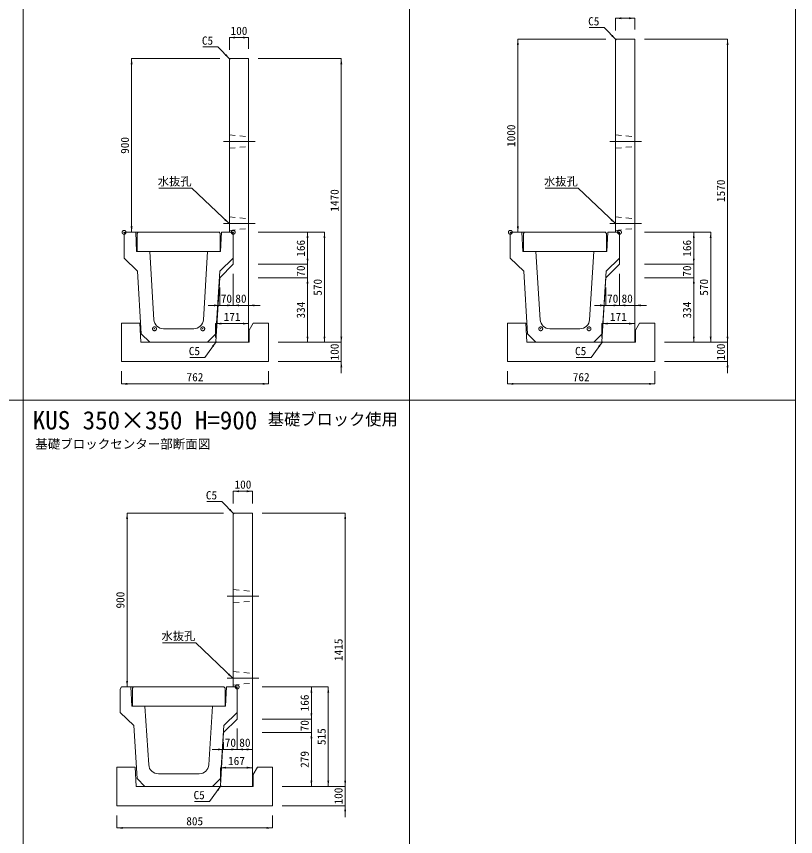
# Model space of a CAD drawing. Units: millimetres at full size, sheet at 1:40. Extents: x 86 to 35886, y -15691 to 10257.
# Drawn here: x 13252 to 17286, y -8851 to -4602 of the extents above; entities that cross this region are included whole.
import ezdxf
from ezdxf.enums import TextEntityAlignment as Align

# ---------------------------------------------------------------- set-up
doc = ezdxf.new("R2010")
doc.units = ezdxf.units.MM
doc.header["$LTSCALE"] = 40
doc.header["$PDMODE"] = 32
doc.header["$PDSIZE"] = 20
doc.linetypes.add('USER1', pattern=[28.575, 19.05, -3.175, 3.175, -3.175])
doc.linetypes.add('USER2', pattern=[1.35, 0.75, -0.6])
for name, color, linetype, lineweight in [('0_2', 7, 'USER1', 5), ('パネックスKUS', 2, 'Continuous', 20), ('図枠', 5, 'Continuous', 13), ('基礎ブロック', 2, 'Continuous', 13), ('寸法線', 7, 'Continuous', 13), ('引出線', 4, 'Continuous', 13), ('本体', 2, 'Continuous', 13), ('補助線', 8, 'USER1', 13)]:
    doc.layers.add(name, color=color, linetype=linetype, lineweight=lineweight)
doc.layers.add('文字', color=7, linetype='Continuous')
doc.styles.add('ＭＳ ゴシック', font='')
doc.styles.get('ＭＳ ゴシック').set_extended_font_data('MS Gothic')

# ---------------------------------------------------------------- blocks, each defined once
blk = doc.blocks.new('filled_arrow')
at = {"color": 0, "linetype": 'Continuous', "lineweight": -2}
blk.add_solid([(7.5, 1.25), (0, 0), (7.5, -1.25)], dxfattribs=at)

msp = doc.modelspace()

# ---------------------------------------------------------------- linework, layer by layer
at = {"layer": 'パネックスKUS'}
for p, q in [((16359.18, -4720.5), (16354.18, -4725.5)), ((16354.18, -4725.5), (16354.18, -5720.5)), ((16454.18, -4720.5), (16359.18, -4720.5)), ((16454.18, -6290.5), (16454.18, -4720.5)), ((14359.18, -4820.5), (14354.18, -4825.5)), ((14354.18, -4825.5), (14354.18, -5720.5)), ((14454.18, -4820.5), (14359.18, -4820.5)), ((14454.18, -6290.5), (14454.18, -4820.5)), ((14354.18, -5720.5), (14374.18, -5720.5)), ((14374.18, -5720.5), (14374.18, -5886.5)), ((16354.18, -5720.5), (16374.18, -5720.5)), ((16374.18, -5720.5), (16374.18, -5886.5)), ((14374.18, -5886.5), (14304.18, -5956.5)), ((16374.18, -5886.5), (16304.18, -5956.5)), ((14304.18, -5956.5), (14283.49, -6285.51)), ((16304.18, -5956.5), (16283.49, -6285.51)), ((14288.18, -6290.5), (14283.49, -6285.51)), ((16288.18, -6290.5), (16283.49, -6285.51)), ((14288.18, -6290.5), (14454.18, -6290.5)), ((16288.18, -6290.5), (16454.18, -6290.5)), ((14379.73, -7175.56), (14374.73, -7180.56)), ((14474.73, -7175.56), (14379.73, -7175.56)), ((14474.73, -8590.56), (14474.73, -7175.56)), ((14374.73, -7180.56), (14374.73, -8075.56)), ((14374.73, -8075.56), (14394.73, -8075.56)), ((14394.73, -8075.56), (14394.73, -8241.56)), ((14394.73, -8241.56), (14324.73, -8311.56)), ((14324.73, -8311.56), (14308.02, -8585.57)), ((14312.73, -8590.56), (14308.02, -8585.57)), ((14312.73, -8590.56), (14474.73, -8590.56))]:
    msp.add_line(p, q, dxfattribs=at)
at = {"layer": 'パネックスKUS', "linetype": 'USER2', "lineweight": 9}
for p, q in [((14354.18, -5215.5), (14454.18, -5225.5)), ((16354.18, -5215.5), (16454.18, -5225.5)), ((14354.18, -5285.5), (14454.18, -5275.5)), ((16354.18, -5285.5), (16454.18, -5275.5)), ((14354.18, -5640.5), (14454.18, -5650.5)), ((16354.18, -5640.5), (16454.18, -5650.5)), ((14354.18, -5710.5), (14454.18, -5700.5)), ((16354.18, -5710.5), (16454.18, -5700.5)), ((14374.73, -7570.56), (14474.73, -7580.56)), ((14374.73, -7640.56), (14474.73, -7630.56)), ((14374.73, -7640.56), (14474.73, -7630.56)), ((14374.73, -7995.56), (14474.73, -8005.56)), ((14374.73, -8065.56), (14474.73, -8055.56)), ((14374.73, -8065.56), (14474.73, -8055.56))]:
    msp.add_line(p, q, dxfattribs=at)
at = {"layer": '図枠'}
for p, q in [((13286.23, -1890.56), (13286.23, -15590.56)), ((15286.23, -1890.56), (15286.23, -15590.56)), ((17286.23, -1890.56), (17286.23, -15590.56)), ((86.23, -6590.56), (17286.23, -6590.56))]:
    msp.add_line(p, q, dxfattribs=at)
at = {"layer": '基礎ブロック'}
for p, q in [((13890.23, -6190.5), (13795.23, -6190.5)), ((13795.23, -6190.5), (13795.23, -6290.5)), ((13895.23, -6290.5), (13890.23, -6190.5)), ((14478.23, -6190.5), (14457.23, -6227.5)), ((14557.23, -6190.5), (14478.23, -6190.5)), ((14557.23, -6290.5), (14557.23, -6190.5)), ((15890.23, -6190.5), (15795.23, -6190.5)), ((15795.23, -6190.5), (15795.23, -6290.5)), ((15895.23, -6290.5), (15890.23, -6190.5)), ((16478.23, -6190.5), (16457.23, -6227.5)), ((16557.23, -6190.5), (16478.23, -6190.5)), ((16557.23, -6290.5), (16557.23, -6190.5)), ((14457.23, -6227.5), (14457.23, -6290.5)), ((16457.23, -6227.5), (16457.23, -6290.5)), ((13795.23, -6290.5), (13795.23, -6390.5)), ((14457.23, -6290.5), (13895.23, -6290.5)), ((14557.23, -6290.5), (14557.23, -6390.5)), ((15795.23, -6290.5), (15795.23, -6390.5)), ((16457.23, -6290.5), (15895.23, -6290.5)), ((16557.23, -6290.5), (16557.23, -6390.5)), ((13795.23, -6390.5), (14557.23, -6390.5)), ((15795.23, -6390.5), (16557.23, -6390.5)), ((13867.23, -8490.56), (13772.23, -8490.56)), ((13772.23, -8490.56), (13772.23, -8590.56)), ((13872.23, -8590.56), (13867.23, -8490.56)), ((14500.23, -8490.56), (14477.23, -8529.56)), ((14577.23, -8490.56), (14500.23, -8490.56)), ((14577.23, -8590.56), (14577.23, -8490.56)), ((14477.23, -8529.56), (14477.23, -8590.56)), ((13772.23, -8590.56), (13772.23, -8690.56)), ((14477.23, -8590.56), (13872.23, -8590.56)), ((14577.23, -8590.56), (14577.23, -8690.56)), ((13772.23, -8690.56), (14577.23, -8690.56))]:
    msp.add_line(p, q, dxfattribs=at)
at = {"layer": '寸法線'}
for p, q in [((16354.18, -4611.95), (16454.18, -4611.95)), ((16354.18, -4675.5), (16354.18, -4611.95)), ((16454.18, -4670.5), (16454.18, -4611.95)), ((14354.18, -4711.95), (14454.18, -4711.95)), ((14354.18, -4775.5), (14354.18, -4711.95)), ((14454.18, -4770.5), (14454.18, -4711.95)), ((15848.23, -5720.5), (15848.23, -4720.5)), ((16304.18, -4720.5), (15848.23, -4720.5)), ((16504.18, -4720.5), (16934.07, -4720.5)), ((16934.07, -6290.5), (16934.07, -4720.5)), ((13848.23, -5720.5), (13848.23, -4820.5)), ((14304.18, -4820.5), (13848.23, -4820.5)), ((14504.18, -4820.5), (14934.07, -4820.5)), ((14934.07, -6290.5), (14934.07, -4820.5)), ((14304.18, -5720.5), (13848.23, -5720.5)), ((14504.18, -5720.5), (14846.57, -5720.5)), ((14504.18, -5720.5), (14759.07, -5720.5)), ((14759.07, -5720.5), (14759.07, -5886.5)), ((14846.57, -5720.5), (14846.57, -6290.5)), ((16304.18, -5720.5), (15848.23, -5720.5)), ((16504.18, -5720.5), (16846.57, -5720.5)), ((16504.18, -5720.5), (16759.07, -5720.5)), ((16759.07, -5720.5), (16759.07, -5886.5)), ((16846.57, -5720.5), (16846.57, -6290.5)), ((14759.07, -5826.5), (14759.07, -6016.5)), ((16759.07, -5826.5), (16759.07, -6016.5)), ((14504.18, -5886.5), (14759.07, -5886.5)), ((14504.18, -5886.5), (14759.07, -5886.5)), ((16504.18, -5886.5), (16759.07, -5886.5)), ((16504.18, -5886.5), (16759.07, -5886.5)), ((14374.18, -5936.5), (14374.18, -6099.09)), ((14374.18, -5936.5), (14374.18, -6099.09)), ((14454.18, -5936.5), (14454.18, -6099.09)), ((16374.18, -5936.5), (16374.18, -6099.09)), ((16374.18, -5936.5), (16374.18, -6099.09)), ((16454.18, -5936.5), (16454.18, -6099.09)), ((14504.18, -5956.5), (14759.07, -5956.5)), ((14504.18, -5956.5), (14759.07, -5956.5)), ((14759.07, -5956.5), (14759.07, -6290.5)), ((16504.18, -5956.5), (16759.07, -5956.5)), ((16504.18, -5956.5), (16759.07, -5956.5)), ((16759.07, -5956.5), (16759.07, -6290.5)), ((14304.18, -6006.5), (14304.18, -6099.09)), ((16304.18, -6006.5), (16304.18, -6099.09)), ((14434.18, -6099.09), (14244.18, -6099.09)), ((14314.18, -6099.09), (14514.18, -6099.09)), ((16434.18, -6099.09), (16244.18, -6099.09)), ((16314.18, -6099.09), (16514.18, -6099.09)), ((14283.18, -6193.57), (14454.18, -6193.57)), ((14283.18, -6265.5), (14283.18, -6193.57)), ((14454.18, -6265.5), (14454.18, -6193.57)), ((16283.18, -6193.57), (16454.18, -6193.57)), ((16283.18, -6265.5), (16283.18, -6193.57)), ((16454.18, -6265.5), (16454.18, -6193.57)), ((14934.07, -6230.5), (14934.07, -6450.5)), ((16934.07, -6230.5), (16934.07, -6450.5)), ((14607.23, -6290.5), (14934.07, -6290.5)), ((14607.23, -6290.5), (14846.57, -6290.5)), ((14607.23, -6290.5), (14759.07, -6290.5)), ((14607.23, -6290.5), (14934.07, -6290.5)), ((16607.23, -6290.5), (16934.07, -6290.5)), ((16607.23, -6290.5), (16846.57, -6290.5)), ((16607.23, -6290.5), (16759.07, -6290.5)), ((16607.23, -6290.5), (16934.07, -6290.5)), ((14607.23, -6390.5), (14934.07, -6390.5)), ((16607.23, -6390.5), (16934.07, -6390.5)), ((13795.23, -6440.5), (13795.23, -6505.72)), ((14557.23, -6440.5), (14557.23, -6505.72)), ((15795.23, -6440.5), (15795.23, -6505.72)), ((16557.23, -6440.5), (16557.23, -6505.72)), ((13795.23, -6505.72), (14557.23, -6505.72)), ((15795.23, -6505.72), (16557.23, -6505.72)), ((14374.73, -7062.01), (14474.73, -7062.01)), ((14374.73, -7125.56), (14374.73, -7062.01)), ((14474.73, -7125.56), (14474.73, -7062.01)), ((13824.73, -8075.56), (13824.73, -7175.56)), ((14324.73, -7175.56), (13824.73, -7175.56)), ((14524.73, -7175.56), (14954.07, -7175.56)), ((14954.07, -8590.56), (14954.07, -7175.56)), ((14324.73, -8075.56), (13824.73, -8075.56)), ((14524.73, -8075.56), (14866.57, -8075.56)), ((14524.73, -8075.56), (14779.07, -8075.56)), ((14779.07, -8075.56), (14779.07, -8241.56)), ((14866.57, -8075.56), (14866.57, -8590.56)), ((14779.07, -8181.56), (14779.07, -8371.56)), ((14524.73, -8241.56), (14779.07, -8241.56)), ((14524.73, -8241.56), (14779.07, -8241.56)), ((14394.73, -8291.56), (14394.73, -8399.16)), ((14394.73, -8291.56), (14394.73, -8399.16)), ((14474.73, -8291.56), (14474.73, -8399.16)), ((14524.73, -8311.56), (14779.07, -8311.56)), ((14524.73, -8311.56), (14779.07, -8311.56)), ((14779.07, -8311.56), (14779.07, -8590.56)), ((14324.73, -8361.56), (14324.73, -8399.16)), ((14454.73, -8399.16), (14264.73, -8399.16)), ((14334.73, -8399.16), (14474.73, -8399.16)), ((14307.73, -8493.64), (14474.73, -8493.64)), ((14307.73, -8565.56), (14307.73, -8493.64)), ((14474.73, -8565.56), (14474.73, -8493.64)), ((14954.07, -8530.56), (14954.07, -8750.56)), ((14627.23, -8590.56), (14954.07, -8590.56)), ((14627.23, -8590.56), (14866.57, -8590.56)), ((14627.23, -8590.56), (14779.07, -8590.56)), ((14627.23, -8590.56), (14954.07, -8590.56)), ((14627.23, -8690.56), (14954.07, -8690.56)), ((13772.23, -8740.56), (13772.23, -8805.79)), ((14577.23, -8740.56), (14577.23, -8805.79)), ((13772.23, -8805.79), (14577.23, -8805.79))]:
    msp.add_line(p, q, dxfattribs=at)
at = {"layer": '引出線'}
for points in [[(16356.68, -4723), (16295.19, -4660.29), (16217.42, -4660.29)], [(14356.68, -4823), (14295.19, -4760.29), (14217.42, -4760.29)], [(14353.23, -5675.5), (14160.77, -5492.05), (13989.03, -5492.05)], [(16353.23, -5675.5), (16160.77, -5492.05), (15989.03, -5492.05)], [(14285.84, -6288), (14227.41, -6368.26), (14149.64, -6368.26)], [(16285.84, -6288), (16227.41, -6368.26), (16149.64, -6368.26)], [(14377.23, -7178.06), (14315.74, -7115.35), (14237.98, -7115.35)], [(14372.49, -8030.56), (14180.03, -7847.12), (14008.29, -7847.12)], [(14310.38, -8588.07), (14251.95, -8668.33), (14174.18, -8668.33)]]:
    msp.add_lwpolyline(points, dxfattribs=at)
at = {"layer": '本体'}
for p, q in [((13809.18, -5732.5), (13815.18, -5720.5)), ((13809.18, -5732.5), (13809.18, -5854.5)), ((13815.18, -5720.5), (13869.18, -5720.5)), ((13869.18, -5720.5), (13874.18, -5820.5)), ((14314.18, -5720.5), (14309.18, -5820.5)), ((14314.18, -5720.5), (14368.18, -5720.5)), ((14374.18, -5732.5), (14368.18, -5720.5)), ((14374.18, -5732.5), (14374.18, -5854.5)), ((15809.18, -5732.5), (15815.18, -5720.5)), ((15809.18, -5732.5), (15809.18, -5854.5)), ((15815.18, -5720.5), (15869.18, -5720.5)), ((15869.18, -5720.5), (15874.18, -5820.5)), ((16314.18, -5720.5), (16309.18, -5820.5)), ((16314.18, -5720.5), (16368.18, -5720.5)), ((16374.18, -5732.5), (16368.18, -5720.5)), ((16374.18, -5732.5), (16374.18, -5854.5)), ((13809.18, -5854.5), (13878.68, -5921.5)), ((13874.18, -5820.5), (13941.68, -5820.5)), ((13941.68, -5820.5), (13963.75, -6173.62)), ((14241.68, -5820.5), (14219.61, -6173.62)), ((14241.68, -5820.5), (14309.18, -5820.5)), ((14374.18, -5854.5), (14304.68, -5921.5)), ((15809.18, -5854.5), (15878.68, -5921.5)), ((15874.18, -5820.5), (15941.68, -5820.5)), ((15941.68, -5820.5), (15963.75, -6173.62)), ((16241.68, -5820.5), (16219.61, -6173.62)), ((16241.68, -5820.5), (16309.18, -5820.5)), ((16374.18, -5854.5), (16304.68, -5921.5)), ((13878.68, -5921.5), (13898.28, -6247.1)), ((14304.68, -5921.5), (14285.08, -6247.1)), ((15878.68, -5921.5), (15898.28, -6247.1)), ((16304.68, -5921.5), (16285.08, -6247.1)), ((14013.65, -6220.5), (14169.71, -6220.5)), ((16013.65, -6220.5), (16169.71, -6220.5)), ((13941.68, -6290.5), (13898.28, -6247.1)), ((14241.68, -6290.5), (14285.08, -6247.1)), ((15941.68, -6290.5), (15898.28, -6247.1)), ((16241.68, -6290.5), (16285.08, -6247.1)), ((13941.68, -6290.5), (14241.68, -6290.5)), ((15941.68, -6290.5), (16241.68, -6290.5)), ((13789.73, -8087.56), (13795.73, -8075.56)), ((13789.73, -8087.56), (13789.73, -8207.56)), ((13795.73, -8075.56), (13844.73, -8075.56)), ((13844.73, -8075.56), (13849.73, -8175.56)), ((14339.73, -8075.56), (14334.73, -8175.56)), ((14339.73, -8075.56), (14388.73, -8075.56)), ((14394.73, -8087.56), (14388.73, -8075.56)), ((14394.73, -8087.56), (14394.73, -8207.56)), ((13849.73, -8175.56), (13917.23, -8175.56)), ((13917.23, -8175.56), (13936.72, -8478.77)), ((14267.23, -8175.56), (14247.74, -8478.77)), ((14267.23, -8175.56), (14334.73, -8175.56)), ((13789.73, -8207.56), (13859.23, -8274.56)), ((14394.73, -8207.56), (14325.23, -8274.56)), ((13859.23, -8274.56), (13876.21, -8549.54)), ((14325.23, -8274.56), (14308.25, -8549.54)), ((13986.62, -8525.56), (14197.84, -8525.56)), ((13917.23, -8590.56), (13876.21, -8549.54)), ((14267.23, -8590.56), (14308.25, -8549.54)), ((13917.23, -8590.56), (14267.23, -8590.56))]:
    msp.add_line(p, q, dxfattribs=at)
at = {"layer": '本体', "lineweight": 20}
for points in [[(13876.68, -5820.5), (13876.68, -5726.5), (13882.68, -5720.5), (14300.68, -5720.5), (14306.68, -5726.5), (14306.68, -5820.5)], [(15876.68, -5820.5), (15876.68, -5726.5), (15882.68, -5720.5), (16300.68, -5720.5), (16306.68, -5726.5), (16306.68, -5820.5)], [(13852.23, -8175.56), (13852.23, -8081.56), (13858.23, -8075.56), (14326.23, -8075.56), (14332.23, -8081.56), (14332.23, -8175.56)]]:
    msp.add_lwpolyline(points, close=True, dxfattribs=at)
at = {"layer": '本体'}
for centre, start, end in [((14013.65, -6170.5), 183.57633, 270), ((14169.71, -6170.5), 270, 356.42367), ((16013.65, -6170.5), 183.57633, 270), ((16169.71, -6170.5), 270, 356.42367), ((13986.62, -8475.56), 183.67824, 270), ((14197.84, -8475.56), 270, 356.32176)]:
    msp.add_arc(centre, 50, start, end, dxfattribs=at)
at = {"layer": '補助線'}
for p, q in [((14323.87, -5250.5), (14487.59, -5250.5)), ((16323.87, -5250.5), (16487.59, -5250.5)), ((14323.87, -5675.5), (14487.59, -5675.5)), ((16323.87, -5675.5), (16487.59, -5675.5)), ((14343.13, -7605.56), (14506.85, -7605.56)), ((14343.13, -8030.56), (14506.85, -8030.56))]:
    msp.add_line(p, q, dxfattribs=at)
for p in [(13809.18, -5720.5), (14374.18, -5720.5), (15809.18, -5720.5), (16374.18, -5720.5), (13966.68, -6220.5), (14216.68, -6220.5), (15966.68, -6220.5), (16216.68, -6220.5), (14394.73, -8075.56)]:
    msp.add_point(p, dxfattribs=at)

# ---------------------------------------------------------------- block references
at = {"layer": '寸法線', "xscale": 4, "yscale": 4}
for p in [(16354.18, -4611.95), (14354.18, -4711.95), (14374.18, -6099.09), (14454.18, -6099.09), (16374.18, -6099.09), (16454.18, -6099.09), (14283.18, -6193.57), (16283.18, -6193.57), (13795.23, -6505.72), (15795.23, -6505.72), (14374.73, -7062.01), (14394.73, -8399.16), (14307.73, -8493.64), (13772.23, -8805.79)]:
    msp.add_blockref('filled_arrow', p, dxfattribs=at)
for p, rotation in [((16454.18, -4611.95), 180), ((14454.18, -4711.95), 180), ((15848.23, -4720.5), 270), ((16934.07, -4720.5), 270), ((13848.23, -4820.5), 270), ((14934.07, -4820.5), 270), ((13848.23, -5720.5), 90), ((15848.23, -5720.5), 90), ((14759.07, -5720.5), 270), ((14846.57, -5720.5), 270), ((16759.07, -5720.5), 270), ((16846.57, -5720.5), 270), ((14759.07, -5886.5), 90), ((14759.07, -5886.5), 90), ((16759.07, -5886.5), 90), ((16759.07, -5886.5), 90), ((14759.07, -5956.5), 270), ((14759.07, -5956.5), 270), ((16759.07, -5956.5), 270), ((16759.07, -5956.5), 270), ((14304.18, -6099.09), 180), ((14374.18, -6099.09), 180), ((16304.18, -6099.09), 180), ((16374.18, -6099.09), 180), ((14454.18, -6193.57), 180), ((16454.18, -6193.57), 180), ((14759.07, -6290.5), 90), ((14846.57, -6290.5), 90), ((14934.07, -6290.5), 90), ((14934.07, -6290.5), 90), ((16759.07, -6290.5), 90), ((16846.57, -6290.5), 90), ((16934.07, -6290.5), 90), ((16934.07, -6290.5), 90), ((14934.07, -6390.5), 270), ((16934.07, -6390.5), 270), ((14557.23, -6505.72), 180), ((16557.23, -6505.72), 180), ((14474.73, -7062.01), 180), ((13824.73, -7175.56), 270), ((14954.07, -7175.56), 270), ((13824.73, -8075.56), 90), ((14779.07, -8075.56), 270), ((14866.57, -8075.56), 270), ((14779.07, -8241.56), 90), ((14779.07, -8241.56), 90), ((14779.07, -8311.56), 270), ((14779.07, -8311.56), 270), ((14324.73, -8399.16), 180), ((14394.73, -8399.16), 180), ((14474.73, -8399.16), 180), ((14474.73, -8493.64), 180), ((14779.07, -8590.56), 90), ((14866.57, -8590.56), 90), ((14954.07, -8590.56), 90), ((14954.07, -8590.56), 90), ((14954.07, -8690.56), 270), ((14577.23, -8805.79), 180)]:
    msp.add_blockref('filled_arrow', p, dxfattribs=dict(at, rotation=rotation))
at = {"layer": '引出線', "xscale": 4, "yscale": 4}
for p, rotation in [((16356.68, -4723), 134.4), ((14356.68, -4823), 134.4), ((14353.23, -5675.5), 136.4), ((16353.23, -5675.5), 136.4), ((14285.84, -6288), 233.9), ((16285.84, -6288), 233.9), ((14377.23, -7178.06), 134.4), ((14372.49, -8030.56), 136.4), ((14310.38, -8588.07), 233.9)]:
    msp.add_blockref('filled_arrow', p, dxfattribs=dict(at, rotation=rotation))

# ---------------------------------------------------------------- texts
at = {"layer": '0_2', "style": 'ＭＳ ゴシック'}
msp.add_text('基礎ブロックセンター部断面図', height=47.47, dxfattribs=at).set_placement((13348.99, -6854.99), align=Align.BOTTOM_LEFT)
at = {"layer": '寸法線', "style": 'ＭＳ ゴシック'}
for s, p in [('100', (14404.18, -4676.95)), ('70', (14339.18, -6064.09)), ('80', (14414.18, -6064.09)), ('70', (16339.18, -6064.09)), ('80', (16414.18, -6064.09)), ('171', (14368.68, -6158.57)), ('171', (16368.68, -6158.57)), ('762', (14176.23, -6470.72)), ('762', (16176.23, -6470.72)), ('100', (14424.73, -7027.01)), ('70', (14359.73, -8364.16)), ('80', (14434.73, -8364.16)), ('167', (14391.23, -8458.64)), ('805', (14174.73, -8770.79))]:
    msp.add_text(s, height=42.72, dxfattribs=at).set_placement(p, align=Align.MIDDLE_CENTER)
for s, p in [('1000', (15813.23, -5220.5)), ('900', (13813.23, -5270.5)), ('1570', (16899.07, -5505.5)), ('1470', (14899.07, -5555.5)), ('166', (14724.07, -5803.5)), ('166', (16724.07, -5803.5)), ('70', (14724.07, -5921.5)), ('70', (16724.07, -5921.5)), ('570', (14811.57, -6005.5)), ('570', (16811.57, -6005.5)), ('334', (14724.07, -6123.5)), ('334', (16724.07, -6123.5)), ('100', (14899.07, -6340.5)), ('100', (16899.07, -6340.5)), ('900', (13789.73, -7625.56)), ('1415', (14919.07, -7883.06)), ('166', (14744.07, -8158.56)), ('70', (14744.07, -8276.56)), ('515', (14831.57, -8333.06)), ('279', (14744.07, -8451.06)), ('100', (14919.07, -8640.56))]:
    msp.add_text(s, height=42.72, rotation=90, dxfattribs=at).set_placement(p, align=Align.MIDDLE_CENTER)
at = {"layer": '引出線', "style": 'ＭＳ ゴシック'}
for s, p in [('C5', (16270.19, -4606.29)), ('C5', (14270.19, -4706.29)), ('水抜孔', (14158.52, -5435.77)), ('水抜孔', (16158.52, -5435.77)), ('C5', (14202.41, -6314.26)), ('C5', (16202.41, -6314.26)), ('C5', (14290.74, -7061.35)), ('水抜孔', (14177.78, -7790.83)), ('C5', (14226.95, -8614.33))]:
    msp.add_text(s, height=42.72, dxfattribs=at).set_placement(p, align=Align.TOP_RIGHT)
at = {"layer": '文字', "style": 'ＭＳ ゴシック'}
msp.add_text('KUS 350×350 H=900', height=94.94, dxfattribs=at).set_placement((13336.23, -6770.06), align=Align.BOTTOM_LEFT)
msp.add_text('基礎ブロック使用', height=61.71, dxfattribs=at).set_placement((15226.61, -6689.1), align=Align.MIDDLE_RIGHT)

doc.saveas('drawing.dxf')
